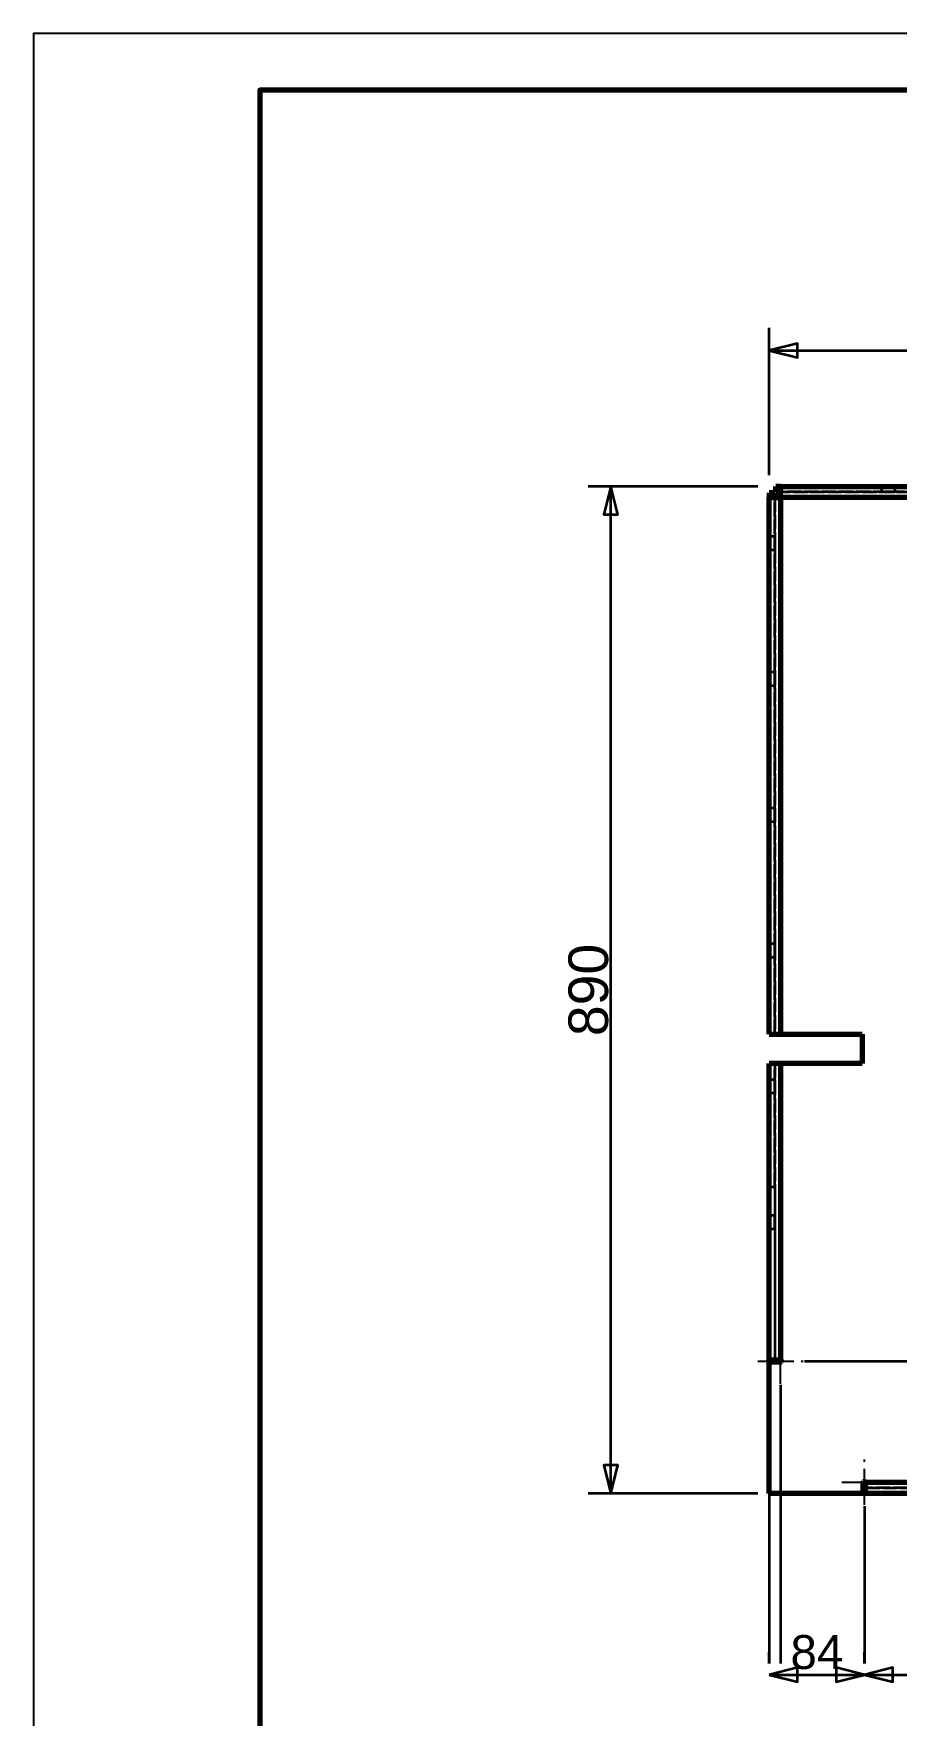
# Model space of a CAD drawing. Header units: millimetres. Extents: x 0 to 420, y 0 to 297.
# Drawn here: x 0 to 76.2, y 148.4 to 297 of the extents above; entities that cross this region are included whole.
import ezdxf
from ezdxf.enums import TextEntityAlignment as Align

# ---------------------------------------------------------------- set-up
doc = ezdxf.new("R2010")
doc.units = ezdxf.units.MM
doc.linetypes.add('CENTER', pattern=[5.08, 3.175, -0.635, 0.635, -0.635])
doc.linetypes.add('DASHED', pattern=[1.524, 1.27, -0.254])
doc.styles.add('GOST', font='Arial')

msp = doc.modelspace()

# ---------------------------------------------------------------- linework, layer by layer
at = {"color": 7, "lineweight": 35}
for p, q in [((65, 258), (65, 271)), ((65, 269), (201.16, 269)), ((64, 257), (49, 257)), ((51, 168), (51, 257)), ((68.1, 179.7), (216.16, 179.7)), ((66, 177.6), (66, 153)), ((64, 168), (49, 168)), ((65, 168), (65, 153)), ((75.5, 169), (216.16, 169)), ((73.4, 166.9), (73.4, 153)), ((65, 153), (65, 154)), ((73.4, 153), (73.4, 154)), ((73.4, 153), (73.4, 154)), ((65, 152), (73.4, 152)), ((73.4, 152), (94.6, 152))]:
    msp.add_line(p, q, dxfattribs=at)
at = {"color": 1, "lineweight": 70}
for p, q in [((65, 256.43), (65, 256)), ((65.5, 256.43), (65, 256.43)), ((65, 208.6), (65, 256)), ((65, 256), (65.01, 256)), ((65.01, 256), (65.03, 256)), ((65.03, 256), (65.06, 256)), ((65.06, 256), (65.1, 256)), ((65.1, 256), (65.15, 256)), ((65.15, 256), (65.22, 256)), ((65.22, 256), (65.29, 256)), ((65.29, 256), (65.38, 256)), ((65.38, 256), (65.47, 256)), ((65.47, 256), (65.57, 256)), ((65.5, 256), (65.5, 256.43)), ((66, 257), (65.57, 257)), ((65.57, 256.5), (65.57, 257)), ((66, 256.5), (65.57, 256.5)), ((65.57, 256), (65.67, 256)), ((65.67, 256), (65.78, 256)), ((65.78, 256), (65.89, 256)), ((65.89, 256), (66, 256)), ((66, 257), (162.34, 257)), ((66, 256.99), (66, 257)), ((66, 256.97), (66, 256.99)), ((66, 256.94), (66, 256.97)), ((66, 256.9), (66, 256.94)), ((66, 256.85), (66, 256.9)), ((66, 256.78), (66, 256.85)), ((66, 256.71), (66, 256.78)), ((66, 256.62), (66, 256.71)), ((66, 256.53), (66, 256.62)), ((66, 256.43), (66, 256.53)), ((66, 256.33), (66, 256.43)), ((66, 256.22), (66, 256.33)), ((66, 256.11), (66, 256.22)), ((66, 256), (66, 256.11)), ((66, 256), (66, 208.6)), ((162.34, 256), (66, 256)), ((65, 208.6), (65.01, 208.6)), ((65.01, 208.6), (65.03, 208.6)), ((65.03, 208.6), (65.06, 208.6)), ((65.06, 208.6), (65.1, 208.6)), ((65.1, 208.6), (65.15, 208.6)), ((65.15, 208.6), (65.22, 208.6)), ((65.22, 208.6), (65.29, 208.6)), ((65.29, 208.6), (65.38, 208.6)), ((65.38, 208.6), (65.47, 208.6)), ((65.47, 208.6), (65.57, 208.6)), ((65.57, 208.6), (65.67, 208.6)), ((65.67, 208.6), (65.78, 208.6)), ((65.78, 208.6), (65.89, 208.6)), ((65.89, 208.6), (66, 208.6)), ((66, 208.6), (73.2, 208.6)), ((73.2, 208.6), (73.2, 206)), ((65.01, 206), (65, 206)), ((65, 179.8), (65, 206)), ((65.03, 206), (65.01, 206)), ((65.06, 206), (65.03, 206)), ((65.1, 206), (65.06, 206)), ((65.15, 206), (65.1, 206)), ((65.22, 206), (65.15, 206)), ((65.29, 206), (65.22, 206)), ((65.38, 206), (65.29, 206)), ((65.47, 206), (65.38, 206)), ((65.57, 206), (65.47, 206)), ((65.67, 206), (65.57, 206)), ((65.78, 206), (65.67, 206)), ((65.89, 206), (65.78, 206)), ((66, 206), (65.89, 206)), ((73.2, 206), (66, 206)), ((66, 206), (66, 179.8)), ((65.01, 179.8), (65, 179.8)), ((65.03, 179.8), (65.01, 179.8)), ((65.06, 179.8), (65.03, 179.8)), ((65.1, 179.8), (65.06, 179.8)), ((65.15, 179.8), (65.1, 179.8)), ((65.22, 179.8), (65.15, 179.8)), ((65.29, 179.8), (65.22, 179.8)), ((65.38, 179.8), (65.29, 179.8)), ((65.47, 179.8), (65.38, 179.8)), ((65.57, 179.8), (65.47, 179.8)), ((65.67, 179.8), (65.57, 179.8)), ((65.78, 179.8), (65.67, 179.8)), ((65.89, 179.8), (65.78, 179.8)), ((66, 179.8), (65.89, 179.8)), ((66, 179.8), (66.07, 179.77)), ((66, 179.6), (65, 179.6)), ((65, 168), (65, 179.6)), ((66.07, 179.63), (66, 179.6)), ((66.07, 179.77), (66.1, 179.7)), ((66.1, 179.7), (66.07, 179.63)), ((73.3, 168), (65, 168)), ((73.3, 169), (73.33, 169.07)), ((73.3, 168), (73.3, 169)), ((73.33, 169.07), (73.4, 169.1)), ((73.4, 169.1), (73.47, 169.07)), ((73.47, 169.07), (73.5, 169)), ((73.5, 168.89), (73.5, 169)), ((73.5, 169), (199.98, 169)), ((73.5, 168.78), (73.5, 168.89)), ((73.5, 168.67), (73.5, 168.78)), ((73.5, 168.57), (73.5, 168.67)), ((73.5, 168.47), (73.5, 168.57)), ((73.5, 168.38), (73.5, 168.47)), ((73.5, 168.29), (73.5, 168.38)), ((73.5, 168.22), (73.5, 168.29)), ((73.5, 168.15), (73.5, 168.22)), ((73.5, 168.1), (73.5, 168.15)), ((73.5, 168.06), (73.5, 168.1)), ((73.5, 168.03), (73.5, 168.06)), ((73.5, 168.01), (73.5, 168.03)), ((73.5, 168), (73.5, 168.01)), ((199.98, 168), (73.5, 168))]:
    msp.add_line(p, q, dxfattribs=at)
at = {"color": 5, "linetype": 'DASHED', "lineweight": 35}
for p, q in [((65.5, 256.43), (65, 256.43)), ((65, 208.6), (65, 256.43)), ((65.5, 256), (65, 256)), ((65.5, 208.6), (65.5, 256.43)), ((65.5, 256), (65.5, 208.6)), ((65.51, 256), (65.5, 256)), ((65.5, 256), (65.5, 256)), ((65.53, 256), (65.51, 256)), ((65.55, 256), (65.53, 256)), ((65.58, 256), (65.55, 256)), ((65.57, 256.5), (65.57, 257)), ((65.57, 257), (162.61, 257)), ((65.57, 256.5), (162.61, 256.5)), ((65.61, 256), (65.58, 256)), ((65.65, 256), (65.61, 256)), ((65.69, 256), (65.65, 256)), ((65.73, 256), (65.69, 256)), ((65.78, 256), (65.73, 256)), ((65.83, 256), (65.78, 256)), ((65.89, 256), (65.83, 256)), ((65.94, 256), (65.89, 256)), ((66, 256), (65.94, 256)), ((66, 256.5), (66, 257)), ((162.34, 256.5), (66, 256.5)), ((66, 256.49), (66, 256.5)), ((66, 256.5), (66, 256.5)), ((66, 256.47), (66, 256.49)), ((66, 256.45), (66, 256.47)), ((66, 256.42), (66, 256.45)), ((66, 256.39), (66, 256.42)), ((66, 256.35), (66, 256.39)), ((66, 256.31), (66, 256.35)), ((66, 256.27), (66, 256.31)), ((66, 256.22), (66, 256.27)), ((66, 256.17), (66, 256.22)), ((66, 256.11), (66, 256.17)), ((66, 256.06), (66, 256.11)), ((66, 256), (66, 256.06)), ((74.9, 257), (74.9, 256.5)), ((74.9, 257), (74.92, 257)), ((74.9, 257), (74.9, 256.5)), ((74.92, 257), (74.9, 257)), ((74.92, 256.5), (74.9, 256.5)), ((74.9, 256.5), (74.92, 256.5)), ((74.92, 257), (74.96, 257)), ((74.96, 257), (74.92, 257)), ((74.96, 256.5), (74.92, 256.5)), ((74.92, 256.5), (74.96, 256.5)), ((74.96, 257), (75.03, 257)), ((75.03, 257), (74.96, 257)), ((75.03, 256.5), (74.96, 256.5)), ((74.96, 256.5), (75.03, 256.5)), ((75.03, 257), (75.13, 257)), ((75.13, 257), (75.03, 257)), ((75.13, 256.5), (75.03, 256.5)), ((75.03, 256.5), (75.13, 256.5)), ((75.13, 257), (75.24, 257)), ((75.24, 257), (75.13, 257)), ((75.24, 256.5), (75.13, 256.5)), ((75.13, 256.5), (75.24, 256.5)), ((75.24, 257), (75.37, 257)), ((75.37, 257), (75.24, 257)), ((75.37, 256.5), (75.24, 256.5)), ((75.24, 256.5), (75.37, 256.5)), ((75.37, 257), (75.5, 257)), ((75.5, 257), (75.37, 257)), ((75.5, 256.5), (75.37, 256.5)), ((75.37, 256.5), (75.5, 256.5)), ((75.5, 257), (75.63, 257)), ((75.63, 257), (75.5, 257)), ((75.63, 256.5), (75.5, 256.5)), ((75.5, 256.5), (75.63, 256.5)), ((75.63, 257), (75.76, 257)), ((75.76, 257), (75.63, 257)), ((75.76, 256.5), (75.63, 256.5)), ((75.63, 256.5), (75.76, 256.5)), ((75.76, 257), (75.87, 257)), ((75.87, 257), (75.76, 257)), ((75.87, 256.5), (75.76, 256.5)), ((75.76, 256.5), (75.87, 256.5)), ((75.87, 257), (75.97, 257)), ((75.97, 257), (75.87, 257)), ((75.97, 256.5), (75.87, 256.5)), ((75.87, 256.5), (75.97, 256.5)), ((75.97, 257), (76.04, 257)), ((76.04, 257), (75.97, 257)), ((76.04, 256.5), (75.97, 256.5)), ((75.97, 256.5), (76.04, 256.5)), ((76.04, 257), (76.08, 257)), ((76.08, 257), (76.04, 257)), ((76.08, 256.5), (76.04, 256.5)), ((76.04, 256.5), (76.08, 256.5)), ((76.08, 257), (76.1, 257)), ((76.1, 257), (76.08, 257)), ((76.1, 256.5), (76.08, 256.5)), ((76.08, 256.5), (76.1, 256.5)), ((76.1, 257), (76.1, 256.5)), ((76.1, 257), (76.1, 256.5)), ((65, 252.6), (65.5, 252.6)), ((65, 252.58), (65, 252.6)), ((65, 252.6), (65.5, 252.6)), ((65, 252.6), (65, 252.58)), ((65, 252.54), (65, 252.58)), ((65, 252.58), (65, 252.54)), ((65, 252.47), (65, 252.54)), ((65, 252.54), (65, 252.47)), ((65, 252.37), (65, 252.47)), ((65, 252.47), (65, 252.37)), ((65, 252.26), (65, 252.37)), ((65, 252.37), (65, 252.26)), ((65, 252.13), (65, 252.26)), ((65, 252.26), (65, 252.13)), ((65, 252), (65, 252.13)), ((65, 252.13), (65, 252)), ((65, 251.87), (65, 252)), ((65, 252), (65, 251.87)), ((65, 251.74), (65, 251.87)), ((65, 251.87), (65, 251.74)), ((65, 251.63), (65, 251.74)), ((65, 251.74), (65, 251.63)), ((65, 251.53), (65, 251.63)), ((65, 251.63), (65, 251.53)), ((65, 251.46), (65, 251.53)), ((65, 251.53), (65, 251.46)), ((65, 251.42), (65, 251.46)), ((65, 251.46), (65, 251.42)), ((65, 251.4), (65, 251.42)), ((65, 251.42), (65, 251.4)), ((65, 251.4), (65.5, 251.4)), ((65, 251.4), (65.5, 251.4)), ((65.5, 252.6), (65.5, 252.58)), ((65.5, 252.58), (65.5, 252.6)), ((65.5, 252.58), (65.5, 252.54)), ((65.5, 252.54), (65.5, 252.58)), ((65.5, 252.54), (65.5, 252.47)), ((65.5, 252.47), (65.5, 252.54)), ((65.5, 252.47), (65.5, 252.37)), ((65.5, 252.37), (65.5, 252.47)), ((65.5, 252.37), (65.5, 252.26)), ((65.5, 252.26), (65.5, 252.37)), ((65.5, 252.26), (65.5, 252.13)), ((65.5, 252.13), (65.5, 252.26)), ((65.5, 252.13), (65.5, 252)), ((65.5, 252), (65.5, 252.13)), ((65.5, 252), (65.5, 251.87)), ((65.5, 251.87), (65.5, 252)), ((65.5, 251.87), (65.5, 251.74)), ((65.5, 251.74), (65.5, 251.87)), ((65.5, 251.74), (65.5, 251.63)), ((65.5, 251.63), (65.5, 251.74)), ((65.5, 251.63), (65.5, 251.53)), ((65.5, 251.53), (65.5, 251.63)), ((65.5, 251.53), (65.5, 251.46)), ((65.5, 251.46), (65.5, 251.53)), ((65.5, 251.46), (65.5, 251.42)), ((65.5, 251.42), (65.5, 251.46)), ((65.5, 251.42), (65.5, 251.4)), ((65.5, 251.4), (65.5, 251.42)), ((65, 240.6), (65.5, 240.6)), ((65, 240.58), (65, 240.6)), ((65, 240.6), (65.5, 240.6)), ((65, 240.6), (65, 240.58)), ((65, 240.54), (65, 240.58)), ((65, 240.58), (65, 240.54)), ((65, 240.47), (65, 240.54)), ((65, 240.54), (65, 240.47)), ((65, 240.37), (65, 240.47)), ((65, 240.47), (65, 240.37)), ((65, 240.26), (65, 240.37)), ((65, 240.37), (65, 240.26)), ((65, 240.13), (65, 240.26)), ((65, 240.26), (65, 240.13)), ((65, 240), (65, 240.13)), ((65, 240.13), (65, 240)), ((65, 239.87), (65, 240)), ((65, 240), (65, 239.87)), ((65, 239.74), (65, 239.87)), ((65, 239.87), (65, 239.74)), ((65, 239.63), (65, 239.74)), ((65, 239.74), (65, 239.63)), ((65, 239.53), (65, 239.63)), ((65, 239.63), (65, 239.53)), ((65, 239.46), (65, 239.53)), ((65, 239.53), (65, 239.46)), ((65, 239.42), (65, 239.46)), ((65, 239.46), (65, 239.42)), ((65, 239.4), (65, 239.42)), ((65, 239.42), (65, 239.4)), ((65, 239.4), (65.5, 239.4)), ((65, 239.4), (65.5, 239.4)), ((65.5, 240.6), (65.5, 240.58)), ((65.5, 240.58), (65.5, 240.6)), ((65.5, 240.58), (65.5, 240.54)), ((65.5, 240.54), (65.5, 240.58)), ((65.5, 240.54), (65.5, 240.47)), ((65.5, 240.47), (65.5, 240.54)), ((65.5, 240.47), (65.5, 240.37)), ((65.5, 240.37), (65.5, 240.47)), ((65.5, 240.37), (65.5, 240.26)), ((65.5, 240.26), (65.5, 240.37)), ((65.5, 240.26), (65.5, 240.13)), ((65.5, 240.13), (65.5, 240.26)), ((65.5, 240.13), (65.5, 240)), ((65.5, 240), (65.5, 240.13)), ((65.5, 240), (65.5, 239.87)), ((65.5, 239.87), (65.5, 240)), ((65.5, 239.87), (65.5, 239.74)), ((65.5, 239.74), (65.5, 239.87)), ((65.5, 239.74), (65.5, 239.63)), ((65.5, 239.63), (65.5, 239.74)), ((65.5, 239.63), (65.5, 239.53)), ((65.5, 239.53), (65.5, 239.63)), ((65.5, 239.53), (65.5, 239.46)), ((65.5, 239.46), (65.5, 239.53)), ((65.5, 239.46), (65.5, 239.42)), ((65.5, 239.42), (65.5, 239.46)), ((65.5, 239.42), (65.5, 239.4)), ((65.5, 239.4), (65.5, 239.42)), ((65, 228.6), (65.5, 228.6)), ((65, 228.58), (65, 228.6)), ((65, 228.6), (65.5, 228.6)), ((65, 228.6), (65, 228.58)), ((65, 228.54), (65, 228.58)), ((65, 228.58), (65, 228.54)), ((65, 228.47), (65, 228.54)), ((65, 228.54), (65, 228.47)), ((65, 228.37), (65, 228.47)), ((65, 228.47), (65, 228.37)), ((65, 228.26), (65, 228.37)), ((65, 228.37), (65, 228.26)), ((65, 228.13), (65, 228.26)), ((65, 228.26), (65, 228.13)), ((65, 228), (65, 228.13)), ((65, 228.13), (65, 228)), ((65, 227.87), (65, 228)), ((65, 228), (65, 227.87)), ((65, 227.74), (65, 227.87)), ((65, 227.87), (65, 227.74)), ((65, 227.63), (65, 227.74)), ((65, 227.74), (65, 227.63)), ((65, 227.53), (65, 227.63)), ((65, 227.63), (65, 227.53)), ((65, 227.46), (65, 227.53)), ((65, 227.53), (65, 227.46)), ((65, 227.42), (65, 227.46)), ((65, 227.46), (65, 227.42)), ((65, 227.4), (65, 227.42)), ((65, 227.42), (65, 227.4)), ((65, 227.4), (65.5, 227.4)), ((65, 227.4), (65.5, 227.4)), ((65.5, 228.6), (65.5, 228.58)), ((65.5, 228.58), (65.5, 228.6)), ((65.5, 228.58), (65.5, 228.54)), ((65.5, 228.54), (65.5, 228.58)), ((65.5, 228.54), (65.5, 228.47)), ((65.5, 228.47), (65.5, 228.54)), ((65.5, 228.47), (65.5, 228.37)), ((65.5, 228.37), (65.5, 228.47)), ((65.5, 228.37), (65.5, 228.26)), ((65.5, 228.26), (65.5, 228.37)), ((65.5, 228.26), (65.5, 228.13)), ((65.5, 228.13), (65.5, 228.26)), ((65.5, 228.13), (65.5, 228)), ((65.5, 228), (65.5, 228.13)), ((65.5, 228), (65.5, 227.87)), ((65.5, 227.87), (65.5, 228)), ((65.5, 227.87), (65.5, 227.74)), ((65.5, 227.74), (65.5, 227.87)), ((65.5, 227.74), (65.5, 227.63)), ((65.5, 227.63), (65.5, 227.74)), ((65.5, 227.63), (65.5, 227.53)), ((65.5, 227.53), (65.5, 227.63)), ((65.5, 227.53), (65.5, 227.46)), ((65.5, 227.46), (65.5, 227.53)), ((65.5, 227.46), (65.5, 227.42)), ((65.5, 227.42), (65.5, 227.46)), ((65.5, 227.42), (65.5, 227.4)), ((65.5, 227.4), (65.5, 227.42)), ((65, 216.6), (65.5, 216.6)), ((65, 216.58), (65, 216.6)), ((65, 216.6), (65.5, 216.6)), ((65, 216.6), (65, 216.58)), ((65, 216.54), (65, 216.58)), ((65, 216.58), (65, 216.54)), ((65, 216.47), (65, 216.54)), ((65, 216.54), (65, 216.47)), ((65, 216.37), (65, 216.47)), ((65, 216.47), (65, 216.37)), ((65, 216.26), (65, 216.37)), ((65, 216.37), (65, 216.26)), ((65, 216.13), (65, 216.26)), ((65, 216.26), (65, 216.13)), ((65, 216), (65, 216.13)), ((65, 216.13), (65, 216)), ((65, 215.87), (65, 216)), ((65, 216), (65, 215.87)), ((65, 215.74), (65, 215.87)), ((65, 215.87), (65, 215.74)), ((65, 215.63), (65, 215.74)), ((65, 215.74), (65, 215.63)), ((65, 215.53), (65, 215.63)), ((65, 215.63), (65, 215.53)), ((65, 215.46), (65, 215.53)), ((65, 215.53), (65, 215.46)), ((65.5, 216.6), (65.5, 216.58)), ((65.5, 216.58), (65.5, 216.6)), ((65.5, 216.58), (65.5, 216.54)), ((65.5, 216.54), (65.5, 216.58)), ((65.5, 216.54), (65.5, 216.47)), ((65.5, 216.47), (65.5, 216.54)), ((65.5, 216.47), (65.5, 216.37)), ((65.5, 216.37), (65.5, 216.47)), ((65.5, 216.37), (65.5, 216.26)), ((65.5, 216.26), (65.5, 216.37)), ((65.5, 216.26), (65.5, 216.13)), ((65.5, 216.13), (65.5, 216.26)), ((65.5, 216.13), (65.5, 216)), ((65.5, 216), (65.5, 216.13)), ((65.5, 216), (65.5, 215.87)), ((65.5, 215.87), (65.5, 216)), ((65.5, 215.87), (65.5, 215.74)), ((65.5, 215.74), (65.5, 215.87)), ((65.5, 215.74), (65.5, 215.63)), ((65.5, 215.63), (65.5, 215.74)), ((65.5, 215.63), (65.5, 215.53)), ((65.5, 215.53), (65.5, 215.63)), ((65.5, 215.53), (65.5, 215.46)), ((65.5, 215.46), (65.5, 215.53)), ((65, 215.42), (65, 215.46)), ((65, 215.46), (65, 215.42)), ((65, 215.4), (65, 215.42)), ((65, 215.42), (65, 215.4)), ((65, 215.4), (65.5, 215.4)), ((65, 215.4), (65.5, 215.4)), ((65.5, 215.46), (65.5, 215.42)), ((65.5, 215.42), (65.5, 215.46)), ((65.5, 215.42), (65.5, 215.4)), ((65.5, 215.4), (65.5, 215.42)), ((65.5, 208.6), (65, 208.6)), ((65.51, 208.6), (65.5, 208.6)), ((65.5, 208.6), (65.5, 208.6)), ((65.53, 208.6), (65.51, 208.6)), ((65.55, 208.6), (65.53, 208.6)), ((65.58, 208.6), (65.55, 208.6)), ((65.61, 208.6), (65.58, 208.6)), ((65.65, 208.6), (65.61, 208.6)), ((65.69, 208.6), (65.65, 208.6)), ((65.73, 208.6), (65.69, 208.6)), ((65.78, 208.6), (65.73, 208.6)), ((65.83, 208.6), (65.78, 208.6)), ((65.89, 208.6), (65.83, 208.6)), ((65.94, 208.6), (65.89, 208.6)), ((66, 208.6), (65.94, 208.6)), ((73.2, 208.6), (66, 208.6)), ((73.2, 206), (73.2, 208.6)), ((65, 206), (65.5, 206)), ((65, 195.1), (65, 206)), ((65.5, 206), (65.5, 206)), ((65.5, 206), (65.51, 206)), ((65.5, 195.1), (65.5, 206)), ((65.5, 206), (65.5, 179.8)), ((65.51, 206), (65.53, 206)), ((65.53, 206), (65.55, 206)), ((65.55, 206), (65.58, 206)), ((65.58, 206), (65.61, 206)), ((65.61, 206), (65.65, 206)), ((65.65, 206), (65.69, 206)), ((65.69, 206), (65.73, 206)), ((65.73, 206), (65.78, 206)), ((65.78, 206), (65.83, 206)), ((65.83, 206), (65.89, 206)), ((65.89, 206), (65.94, 206)), ((65.94, 206), (66, 206)), ((66, 206), (73.2, 206)), ((65, 204.6), (65.5, 204.6)), ((65, 204.58), (65, 204.6)), ((65, 204.6), (65.5, 204.6)), ((65, 204.6), (65, 204.58)), ((65, 204.54), (65, 204.58)), ((65, 204.58), (65, 204.54)), ((65, 204.47), (65, 204.54)), ((65, 204.54), (65, 204.47)), ((65, 204.37), (65, 204.47)), ((65, 204.47), (65, 204.37)), ((65, 204.26), (65, 204.37)), ((65, 204.37), (65, 204.26)), ((65, 204.13), (65, 204.26)), ((65, 204.26), (65, 204.13)), ((65, 204), (65, 204.13)), ((65, 204.13), (65, 204)), ((65, 203.87), (65, 204)), ((65, 204), (65, 203.87)), ((65, 203.74), (65, 203.87)), ((65, 203.87), (65, 203.74)), ((65, 203.63), (65, 203.74)), ((65, 203.74), (65, 203.63)), ((65, 203.53), (65, 203.63)), ((65, 203.63), (65, 203.53)), ((65.5, 204.6), (65.5, 204.58)), ((65.5, 204.58), (65.5, 204.6)), ((65.5, 204.58), (65.5, 204.54)), ((65.5, 204.54), (65.5, 204.58)), ((65.5, 204.54), (65.5, 204.47)), ((65.5, 204.47), (65.5, 204.54)), ((65.5, 204.47), (65.5, 204.37)), ((65.5, 204.37), (65.5, 204.47)), ((65.5, 204.37), (65.5, 204.26)), ((65.5, 204.26), (65.5, 204.37)), ((65.5, 204.26), (65.5, 204.13)), ((65.5, 204.13), (65.5, 204.26)), ((65.5, 204.13), (65.5, 204)), ((65.5, 204), (65.5, 204.13)), ((65.5, 204), (65.5, 203.87)), ((65.5, 203.87), (65.5, 204)), ((65.5, 203.87), (65.5, 203.74)), ((65.5, 203.74), (65.5, 203.87)), ((65.5, 203.74), (65.5, 203.63)), ((65.5, 203.63), (65.5, 203.74)), ((65.5, 203.63), (65.5, 203.53)), ((65.5, 203.53), (65.5, 203.63)), ((65, 203.46), (65, 203.53)), ((65, 203.53), (65, 203.46)), ((65, 203.42), (65, 203.46)), ((65, 203.46), (65, 203.42)), ((65, 203.4), (65, 203.42)), ((65, 203.42), (65, 203.4)), ((65, 203.4), (65.5, 203.4)), ((65, 203.4), (65.5, 203.4)), ((65.5, 203.53), (65.5, 203.46)), ((65.5, 203.46), (65.5, 203.53)), ((65.5, 203.46), (65.5, 203.42)), ((65.5, 203.42), (65.5, 203.46)), ((65.5, 203.42), (65.5, 203.4)), ((65.5, 203.4), (65.5, 203.42)), ((65, 179.8), (65, 195.1)), ((65, 195.1), (65.5, 195.1)), ((65.5, 195.1), (65.5, 179.8)), ((65, 192.6), (65.5, 192.6)), ((65, 192.58), (65, 192.6)), ((65, 192.6), (65.5, 192.6)), ((65, 192.6), (65, 192.58)), ((65, 192.54), (65, 192.58)), ((65, 192.58), (65, 192.54)), ((65, 192.47), (65, 192.54)), ((65, 192.54), (65, 192.47)), ((65, 192.37), (65, 192.47)), ((65, 192.47), (65, 192.37)), ((65, 192.26), (65, 192.37)), ((65, 192.37), (65, 192.26)), ((65, 192.13), (65, 192.26)), ((65, 192.26), (65, 192.13)), ((65, 192), (65, 192.13)), ((65, 192.13), (65, 192)), ((65, 191.87), (65, 192)), ((65, 192), (65, 191.87)), ((65, 191.74), (65, 191.87)), ((65, 191.87), (65, 191.74)), ((65, 191.63), (65, 191.74)), ((65, 191.74), (65, 191.63)), ((65.5, 192.6), (65.5, 192.58)), ((65.5, 192.58), (65.5, 192.6)), ((65.5, 192.58), (65.5, 192.54)), ((65.5, 192.54), (65.5, 192.58)), ((65.5, 192.54), (65.5, 192.47)), ((65.5, 192.47), (65.5, 192.54)), ((65.5, 192.47), (65.5, 192.37)), ((65.5, 192.37), (65.5, 192.47)), ((65.5, 192.37), (65.5, 192.26)), ((65.5, 192.26), (65.5, 192.37)), ((65.5, 192.26), (65.5, 192.13)), ((65.5, 192.13), (65.5, 192.26)), ((65.5, 192.13), (65.5, 192)), ((65.5, 192), (65.5, 192.13)), ((65.5, 192), (65.5, 191.87)), ((65.5, 191.87), (65.5, 192)), ((65.5, 191.87), (65.5, 191.74)), ((65.5, 191.74), (65.5, 191.87)), ((65.5, 191.74), (65.5, 191.63)), ((65.5, 191.63), (65.5, 191.74)), ((65, 191.53), (65, 191.63)), ((65, 191.63), (65, 191.53)), ((65, 191.46), (65, 191.53)), ((65, 191.53), (65, 191.46)), ((65, 191.42), (65, 191.46)), ((65, 191.46), (65, 191.42)), ((65, 191.4), (65, 191.42)), ((65, 191.42), (65, 191.4)), ((65, 191.4), (65.5, 191.4)), ((65, 191.4), (65.5, 191.4)), ((65.5, 191.63), (65.5, 191.53)), ((65.5, 191.53), (65.5, 191.63)), ((65.5, 191.53), (65.5, 191.46)), ((65.5, 191.46), (65.5, 191.53)), ((65.5, 191.46), (65.5, 191.42)), ((65.5, 191.42), (65.5, 191.46)), ((65.5, 191.42), (65.5, 191.4)), ((65.5, 191.4), (65.5, 191.42)), ((65.5, 179.8), (65, 179.8)), ((65.5, 179.8), (65.5, 179.8)), ((65.5, 179.8), (65.51, 179.8)), ((65.51, 179.8), (65.53, 179.8)), ((65.53, 179.8), (65.55, 179.8)), ((65.55, 179.8), (65.58, 179.8)), ((65.58, 179.8), (65.61, 179.8)), ((65.61, 179.8), (65.65, 179.8)), ((65.65, 179.8), (65.69, 179.8)), ((65.69, 179.8), (65.73, 179.8)), ((65.73, 179.8), (65.78, 179.8)), ((65.78, 179.8), (65.83, 179.8)), ((65.83, 179.8), (65.89, 179.8)), ((65.89, 179.8), (65.94, 179.8)), ((65.94, 179.8), (66, 179.8)), ((66.07, 179.77), (66, 179.8)), ((65, 179.6), (66, 179.6)), ((65, 168), (65, 179.6)), ((66, 179.6), (66.07, 179.63)), ((66.1, 179.7), (66.07, 179.77)), ((66.07, 179.63), (66.1, 179.7)), ((73.3, 168), (65, 168)), ((73.33, 169.07), (73.3, 169)), ((73.3, 169), (73.3, 168)), ((73.4, 169.1), (73.33, 169.07)), ((73.47, 169.07), (73.4, 169.1)), ((73.5, 169), (73.47, 169.07)), ((73.5, 168.94), (73.5, 169)), ((73.5, 168.89), (73.5, 168.94)), ((73.5, 168.83), (73.5, 168.89)), ((73.5, 168.78), (73.5, 168.83)), ((73.5, 168.73), (73.5, 168.78)), ((73.5, 168.69), (73.5, 168.73)), ((73.5, 168.65), (73.5, 168.69)), ((73.5, 168.61), (73.5, 168.65)), ((73.5, 168.58), (73.5, 168.61)), ((73.5, 168.55), (73.5, 168.58)), ((73.5, 168.53), (73.5, 168.55)), ((73.5, 168.51), (73.5, 168.53)), ((73.5, 168.5), (73.5, 168.51)), ((73.5, 168), (73.5, 168.5)), ((73.5, 168.5), (73.5, 168)), ((73.5, 168.5), (199.98, 168.5)), ((200.65, 168.5), (73.5, 168.5)), ((73.5, 168.5), (73.5, 168.5)), ((200.65, 168), (73.5, 168))]:
    msp.add_line(p, q, dxfattribs=at)
at = {"color": 4, "linetype": 'CENTER', "lineweight": 25}
for p, q in [((66, 177.7), (66, 181.7)), ((64, 179.7), (68, 179.7)), ((73.4, 167), (73.4, 171)), ((71.4, 169), (75.4, 169))]:
    msp.add_line(p, q, dxfattribs=at)
at = {"color": 7, "lineweight": 25}
msp.add_lwpolyline([(0, 0), (420, 0), (420, 297), (0, 297)], close=True, dxfattribs=at)
at = {"color": 7, "lineweight": 70}
msp.add_lwpolyline([(20, 5), (415, 5), (415, 292), (20, 292)], close=True, dxfattribs=at)
at = {"color": 7, "lineweight": 35}
for points in [[(65, 269), (67.5, 268.38), (67.5, 269.62)], [(51, 257), (50.38, 254.5), (51.62, 254.5)], [(51, 168), (51.62, 170.5), (50.38, 170.5)], [(65, 152), (67.5, 151.37), (67.5, 152.62)], [(73.4, 152), (70.9, 152.62), (70.9, 151.37)], [(73.4, 152), (75.9, 151.37), (75.9, 152.62)]]:
    msp.add_lwpolyline(points, close=True, dxfattribs=at)

# ---------------------------------------------------------------- texts
at = {"color": 7, "style": 'GOST'}
msp.add_text('890', height=3.5, rotation=90, dxfattribs=at).set_placement((49, 212.5), align=Align.MIDDLE)
msp.add_text('84', height=3, dxfattribs=at).set_placement((69.2, 154), align=Align.MIDDLE)

doc.saveas('drawing.dxf')
